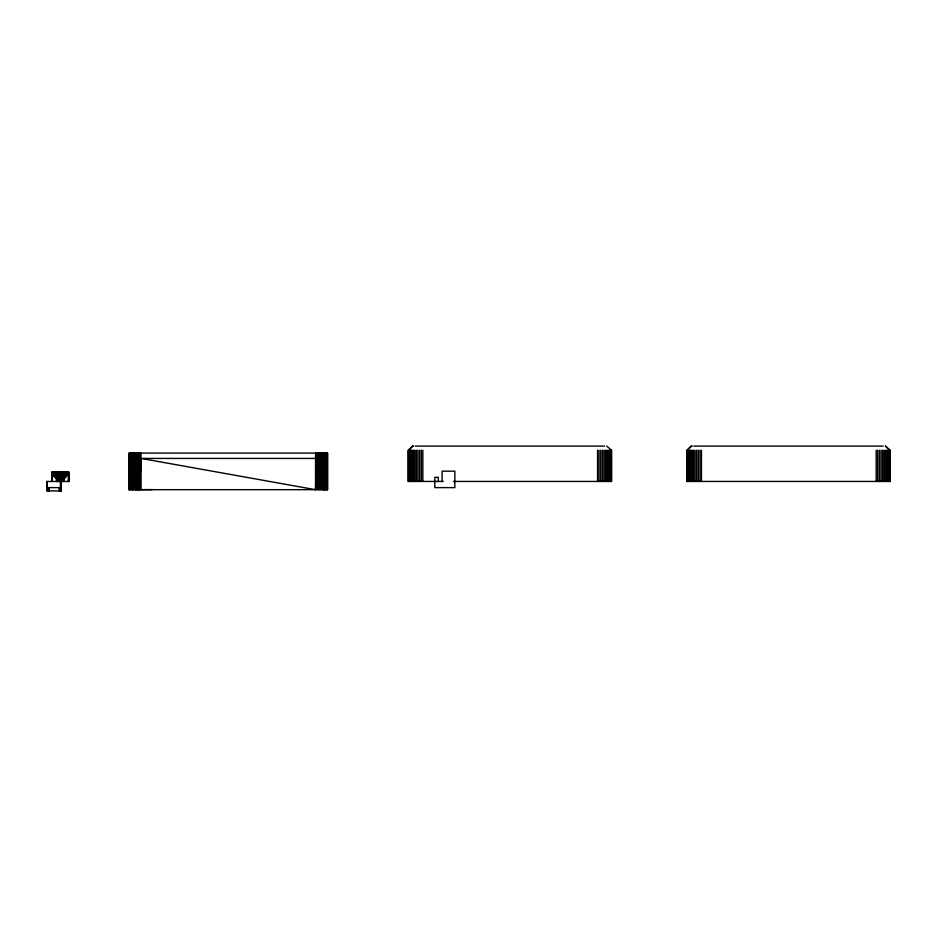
<?xml version="1.0" encoding="UTF-8"?>
<svg xmlns="http://www.w3.org/2000/svg" width="937" height="937" viewBox="0 0 937 937"><rect width="100%" height="100%" fill="white"/><g stroke="black" fill="none" stroke-linecap="round" stroke-linejoin="round"><path stroke-width="1.41" d="M68.577 481.454L68.577 471.99M68.729 481.454L68.729 474.052M68.729 471.99L68.788 481.454L46.85 481.454L46.85 490.906L61.233 490.906L61.303 471.99M135.514 458.427L134.448 489.676L134.448 458.427L133.593 489.676L133.593 458.427L132.949 489.676L132.949 458.427L132.562 489.676L132.562 458.427L324.132 458.427L324.003 489.676L323.733 468.371M321.051 458.427L319.822 489.676L319.728 453.086M319.822 458.427L318.451 489.676L318.334 453.086M139.566 458.427L138.114 489.676L138.114 458.427L136.755 489.676L136.755 458.427L135.514 489.676L135.502 453.086M318.451 458.427L316.999 489.676L316.999 458.427L315.5 489.676L141.065 458.427L139.566 489.676L139.672 453.086M62.498 481.454L62.498 478.678L64.735 474.052M62.498 478.678L65.485 474.052M66.176 474.052L63.002 478.678L63.002 481.454M63.435 481.454L63.435 478.678L66.785 474.052M63.435 478.678L67.323 474.052M67.769 474.052L63.798 478.678L63.798 481.454M68.12 474.052L64.056 478.678L64.056 481.454M68.577 474.052L68.307 481.454M64.266 481.454L64.266 478.678L68.378 474.052L68.307 471.99M443.224 481.442L408.263 481.442L408.263 450.205L412.374 446.094L413.522 446.094M408.965 450.205L408.965 481.442L408.872 450.205L412.983 446.094M691.611 446.094L687.5 450.205L687.5 481.442M415.243 446.094L604.541 446.094M606.731 446.094L611.533 450.205L611.533 481.442L453.414 481.442M692.256 446.094L690.991 446.094L686.88 450.205L686.88 481.442L890.15 481.442L890.15 450.205L885.395 446.094M693.872 446.094L883.158 446.094M129.013 489.676L327.552 489.676L327.552 453.086L129.013 453.086L129.095 489.676M129.013 454.726L129.786 454.726M68.788 471.99L51.933 471.99L51.98 481.454L51.933 474.052L68.788 474.052M64.266 478.678L56.454 478.678L52.132 474.052L52.144 471.99M46.85 487.615L61.233 487.615M135.315 489.629L152.169 489.629M885.43 446.094L889.529 450.205M52.144 481.454L52.144 474.052L56.454 478.678L56.454 481.454M52.191 474.052L56.454 478.678L52.343 474.052L52.402 471.99M52.601 474.052L56.665 478.678L56.665 481.454M52.952 474.052L56.665 478.678M53.397 474.052L56.923 478.678L56.923 481.454M53.936 474.052L57.274 478.678L57.274 481.454M54.545 474.052L57.274 478.678M55.236 474.052L57.719 478.678L57.719 481.454M58.223 481.454L58.223 478.678L55.88 471.99M56.794 474.052L58.223 478.678M57.649 474.052L58.785 481.454M58.527 474.052L59.406 481.454M324.132 489.676L324.003 458.427L323.616 489.676L323.616 458.427L322.972 489.676L322.972 458.427L322.117 489.676L322.117 458.427L321.051 489.676L321.063 453.086M132.433 458.427L132.433 489.676M890.056 450.205L890.056 481.442M889.752 450.205L889.752 481.442M889.236 450.205L889.236 481.442M888.534 450.205L888.534 481.442M887.655 450.205L887.655 481.442M886.589 450.205L886.589 481.442M885.383 450.205L885.383 481.442M884.036 450.205L884.036 481.442M882.56 450.205L882.56 481.442M881.003 450.205L881.003 481.442M879.363 450.205L879.363 481.442M877.676 450.205L877.676 481.442M876.177 450.205L876.177 481.442M701.462 450.205L701.462 481.442M699.962 450.205L699.962 481.442M698.276 450.205L698.276 481.442M696.648 450.205L696.648 481.442M695.078 450.205L695.078 481.442M693.614 450.205L693.614 481.442M692.267 450.205L692.267 481.442M691.049 450.205L691.049 481.442M689.995 450.205L689.995 481.442M689.105 450.205L689.105 481.442M688.402 450.205L688.402 481.442M687.899 450.205L687.899 481.442M687.793 450.205L687.793 481.442M687.278 450.205L687.278 481.442M611.439 450.205L611.439 481.442M611.123 450.205L611.123 481.442M610.619 450.205L610.619 481.442M609.917 450.205L609.917 481.442M609.027 450.205L609.027 481.442M607.972 450.205L607.972 481.442M606.754 450.205L606.754 481.442M605.407 450.205L605.407 481.442M603.943 450.205L603.943 481.442M602.374 450.205L602.374 481.442M600.746 450.205L600.746 481.442M599.059 450.205L599.059 481.442M597.56 450.205L597.56 481.442M442.112 481.454L442.112 471.17L454.855 471.17L454.855 487.615L434.815 487.615L434.815 477.343L438.305 477.343L438.305 481.454M422.845 450.205L422.845 481.442M421.345 450.205L421.345 481.442M419.659 450.205L419.659 481.442M418.019 450.205L418.019 481.442M416.461 450.205L416.461 481.442M414.997 450.205L414.997 481.442M413.639 450.205L413.639 481.442M412.432 450.205L412.432 481.442M411.378 450.205L411.378 481.442M410.488 450.205L410.488 481.442M409.785 450.205L409.785 481.442M409.27 450.205L409.27 481.442M408.661 450.205L408.661 481.442M408.345 450.205L408.345 481.442M327.47 453.086L327.47 489.676M327.212 453.086L327.212 489.676M326.779 453.086L326.779 489.676M326.17 453.086L326.17 489.676M325.42 453.086L325.42 489.676M324.507 453.086L324.507 489.676M324.132 458.427L324.003 489.676M323.476 453.086L323.476 458.943M322.316 453.086L322.316 458.943M316.893 453.086L316.893 458.943M315.582 453.086L315.5 489.676M141.065 458.427L141.065 489.676M140.983 453.086L140.983 458.943M138.231 453.086L138.231 458.943M136.837 453.086L136.837 458.943M134.249 453.086L134.249 458.943M133.089 453.086L133.089 458.943M132.058 453.086L132.058 489.676M131.145 453.086L131.145 489.676M130.395 453.086L130.395 489.676M129.786 453.086L129.786 489.676M129.353 453.086L129.353 489.676M67.956 471.99L67.956 474.052M67.499 471.99L67.499 474.052M66.949 471.99L66.949 474.052M66.316 471.99L66.316 474.052M65.613 471.99L65.613 474.052M64.84 471.99L64.84 474.052M64.021 471.99L64.021 474.052L61.924 478.678L61.924 481.454M63.142 471.99L61.315 478.678L62.229 471.99M61.151 481.454L61.151 490.906M60.882 481.454L60.882 490.906M60.682 481.454L60.355 471.99M60.448 481.454L60.448 490.906M60.038 481.454L59.418 471.99M59.863 487.615L59.863 490.906M59.125 487.615L59.183 490.906M58.481 471.99L58.481 474.052M57.579 471.99L57.579 474.052M56.7 471.99L56.7 474.052M55.107 471.99L55.107 474.052M54.405 471.99L54.405 474.052M53.772 471.99L53.772 474.052M53.222 471.99L53.222 474.052M52.765 471.99L52.765 474.052M48.22 487.615L48.22 490.906M47.635 487.615L47.635 490.906M47.201 481.454L47.201 490.906M48.958 490.906L48.958 487.615L48.9 490.906"/></g></svg>
